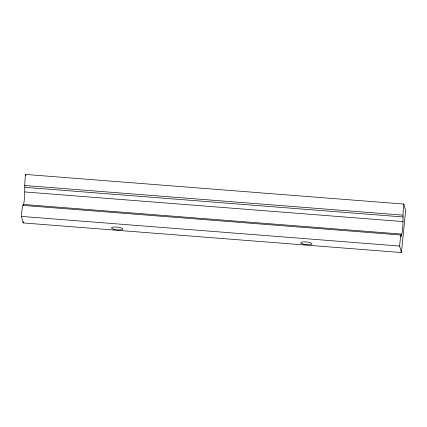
<?xml version="1.0" encoding="UTF-8"?>
<svg xmlns="http://www.w3.org/2000/svg" width="427" height="427" viewBox="0 0 427 427"><rect width="100%" height="100%" fill="white"/><g stroke="black" fill="none" stroke-linecap="round" stroke-linejoin="round"><path stroke-width="0.64" d="M23.352 205.574L23.602 204.474C25.615 194.408 24.008 184.453 25.567 174.435L403.841 204.069L405.65 210.591L401.433 252.565L23.159 222.931L21.35 216.409L22.46 205.36L400.734 234.999L401.252 236.862C404.097 226.011 402.213 214.962 403.841 204.069M23.159 222.931L23.288 221.618M401.433 252.565L399.624 246.048L400.734 234.999M24.456 185.478L402.73 215.117M24.974 187.341L403.248 216.98M24.862 191.958L403.136 221.592M23.602 204.474L401.882 234.113M21.35 216.409L399.624 246.048M25.567 174.435L25.898 175.62M302.61 243.966A5.716 1.356 5.7 0 0 311.929 244.084A5.716 1.356 5.7 0 0 304.504 241.831A5.716 1.356 5.7 0 0 302.61 243.966M113.47 229.15A5.716 1.356 5.7 0 0 122.789 229.267A5.716 1.356 5.7 0 0 115.37 227.009A5.716 1.356 5.7 0 0 113.47 229.15"/></g></svg>
